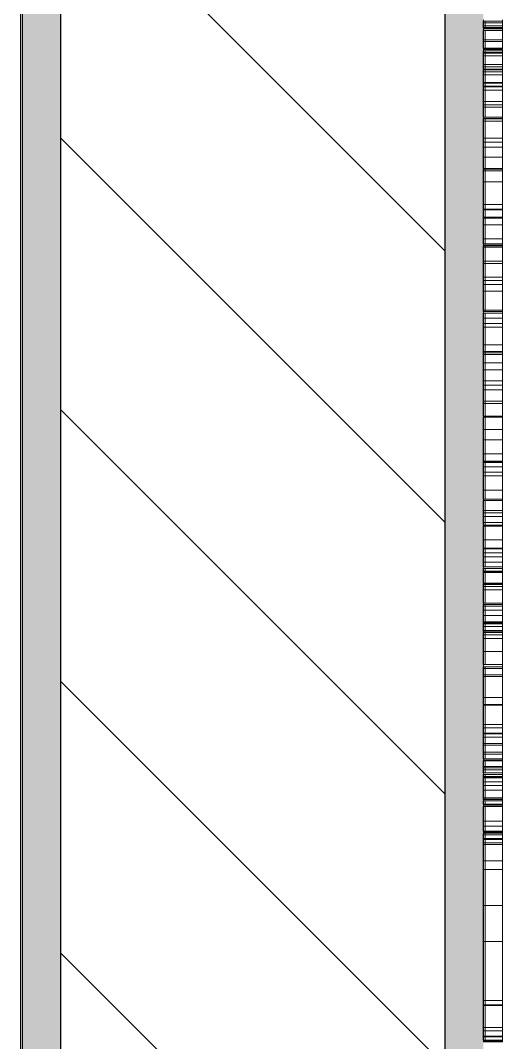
# Model space of a CAD drawing. Header units: millimetres. Extents: x 855 to 48623, y -2192 to 8255.
# Drawn here: x 15251 to 15502, y 6154 to 6687 of the extents above; entities that cross this region are included whole.
import ezdxf

# ---------------------------------------------------------------- set-up
doc = ezdxf.new("R2010")
doc.units = ezdxf.units.MM
for name, color, linetype, lineweight, true_color in [('A-WALL-2', 7, 'Continuous', 25, 0x3c3c3c), ('A-WALL-FNSH-1', 7, 'Continuous', 13, 0x3c3c3c), ('I-FURN-1', 7, 'Continuous', 9, 0xf0f0f0)]:
    doc.layers.add(name, color=color, linetype=linetype, lineweight=lineweight, true_color=true_color)
doc.layers.add('I-WALL', color=7, linetype='Continuous', lineweight=9)
pattern_1 = [(0, (-15437.77, 0), (121.92, 30.48), [10.058, -81.382, 10.058, -81.382, -487.68]), (0, (-15437.77, 0), (121.92, 30.48), [-182.88, 10.058, -172.822, 10.058, -81.382, -213.36]), (0, (-15437.77, 0), (121.92, 30.48), [-457.2, 10.058, -50.902, 10.058, -142.342]), (120, (-15392.05, 15.24), (-87.356454, 90.345817), [10.058, -81.382, 10.058, -81.382, -487.68]), (120, (-15392.05, 15.24), (-87.356454, 90.345817), [-182.88, 10.058, -172.822, 10.058, -81.382, -213.36]), (120, (-15392.05, 15.24), (-87.356454, 90.345817), [-457.2, 10.058, -50.902, 10.058, -142.342]), (240, (-15376.81, 76.2), (-34.563546, -120.825817), [10.058, -81.382, 10.058, -81.382, -487.68]), (240, (-15376.81, 76.2), (-34.563546, -120.825817), [-182.88, 10.058, -172.822, 10.058, -81.382, -213.36]), (240, (-15376.81, 76.2), (-34.563546, -120.825817), [-457.2, 10.058, -50.902, 10.058, -142.342])]

# ---------------------------------------------------------------- blocks, each defined once
blk = doc.blocks.new('Надпись в вестибюле_2 - Надпись в вестибюле_2-32623903-План разверток пом_ 2_03_ Этаж 2')
at = {"layer": 'I-FURN-1'}
for p, q in [((-294.08, 0), (-291.45, 0)), ((-291.45, 0), (-294.08, 0)), ((-294.08, 0), (-274.91, 0)), ((-294.08, 0), (-199.91, 0)), ((-275.25, 0), (-294.08, 0)), ((-294.08, -10), (-294.08, 0)), ((-294.08, 0), (-294.08, -10)), ((-274.91, 0), (-293.75, 0)), ((-293.75, 0), (-293.75, -10)), ((-293.75, 0), (-293.75, -10)), ((-293.24, 0), (-291.45, 0)), ((-291.45, 0), (-293.24, 0)), ((-293.24, 0), (-293.24, -10)), ((-291.45, 0), (-288.37, 0)), ((-291.45, 0), (-291.45, -10)), ((-286.74, 0), (-291.18, 0)), ((-291.18, 0), (-291.18, -10)), ((-288.37, 0), (-286.74, 0)), ((-288.37, 0), (-288.37, -10)), ((-286.74, -10), (-286.74, 0)), ((-199.91, 0), (-275.25, 0)), ((-275.25, 0), (-275.25, -10)), ((-275.25, 0), (-275.25, -10)), ((-274.91, -10), (-274.91, 0)), ((-274.91, 0), (-274.91, -10)), ((-241.95, 0), (-272.62, 0)), ((-272.62, 0), (-241.95, 0)), ((-272.62, 0), (-272.62, -10)), ((-272.62, 0), (-272.62, -10)), ((-223.17, 0), (-241.95, 0)), ((-241.95, 0), (-223.12, 0)), ((-241.95, 0), (-199.91, 0)), ((-223.12, 0), (-241.95, 0)), ((-241.95, 0), (-241.95, -10)), ((-241.95, 0), (-241.95, -10)), ((-223.17, -10), (-223.17, 0)), ((-223.17, 0), (-223.17, -10)), ((-223.12, 0), (-199.91, 0)), ((-204.34, 0), (-223.12, 0)), ((-223.12, 0), (-199.91, 0)), ((-199.91, 0), (-223.12, 0)), ((-199.91, 0), (-223.12, 0)), ((-223.12, 0), (-199.91, 0)), ((-199.91, 0), (-223.12, 0)), ((-223.12, -10), (-223.12, 0)), ((-223.12, 0), (-223.12, -10)), ((-223.12, -10), (-223.12, 0)), ((-223.12, 0), (-223.12, -10)), ((-199.91, 0), (-204.34, 0)), ((-204.34, 0), (-204.34, -10)), ((-204.34, 0), (-204.34, -10)), ((-199.91, 0), (-190.49, 0)), ((-190.49, 0), (-199.91, 0)), ((-199.91, 0), (-190.49, 0)), ((-191.33, 0), (-199.91, 0)), ((-199.91, 0), (-190.49, 0)), ((-190.49, 0), (-199.91, 0)), ((-199.91, 0), (-190.49, 0)), ((-190.49, 0), (-199.91, 0)), ((-199.91, 0), (-199.91, -10)), ((-199.91, 0), (-199.91, -10)), ((-191.33, 0), (-191.33, -10)), ((-190.49, 0), (-185.47, 0)), ((-185.47, 0), (-190.49, 0)), ((-190.49, 0), (-188.72, 0)), ((-185.47, 0), (-190.49, 0)), ((-190.49, 0), (-185.47, 0)), ((-185.47, 0), (-190.49, 0)), ((-190.49, 0), (-185.47, 0)), ((-186.33, 0), (-190.49, 0)), ((-190.49, 0), (-185.47, 0)), ((-188.34, 0), (-190.49, 0)), ((-190.49, 0), (-190.49, -10)), ((-188.72, 0), (-185.47, 0)), ((-188.72, 0), (-188.72, -10)), ((-181.88, 0), (-188.34, 0)), ((-188.34, -10), (-188.34, 0)), ((-186.33, 0), (-186.33, -10)), ((-185.47, 0), (-179.19, 0)), ((-185.47, 0), (-185.47, -10)), ((-184.89, 0), (-184.89, -10)), ((-184.49, 0), (-184.49, -10)), ((-184.45, 0), (-171.65, 0)), ((-171.65, 0), (-184.45, 0)), ((-184.45, 0), (-171.65, 0)), ((-171.65, 0), (-184.45, 0)), ((-184.45, 0), (-171.65, 0)), ((-171.65, 0), (-184.45, 0)), ((-184.45, 0), (-171.65, 0)), ((-171.65, 0), (-184.45, 0)), ((-184.45, 0), (-184.45, -10)), ((-171.65, 0), (-181.88, 0)), ((-181.88, 0), (-181.88, -10)), ((-179.19, 0), (-170.4, 0)), ((-179.19, 0), (-179.19, -10)), ((-171.65, 0), (-170.4, 0)), ((-170.4, 0), (-171.65, 0)), ((-171.65, 0), (-170.4, 0)), ((-170.4, 0), (-171.65, 0)), ((-171.65, 0), (-170.4, 0)), ((-170.4, 0), (-171.65, 0)), ((-171.65, -10), (-171.65, 0)), ((-156.59, 0), (-171.25, 0)), ((-171.25, 0), (-171.25, -10)), ((-170.51, 0), (-170.25, 0)), ((-170.51, 0), (-170.51, -10)), ((-170.4, 0), (-147.4, 0)), ((-170.4, 0), (-170.4, -10)), ((-170.25, 0), (-168.63, 0)), ((-168.63, 0), (-170.25, 0)), ((-170.25, 0), (-168.63, 0)), ((-167.89, 0), (-170.25, 0)), ((-170.25, 0), (-156.59, 0)), ((-168.63, 0), (-170.25, 0)), ((-170.25, 0), (-168.63, 0)), ((-168.63, 0), (-170.25, 0)), ((-170.25, 0), (-167.89, 0)), ((-167.73, 0), (-170.25, 0)), ((-168.63, 0), (-168.63, -10)), ((-167.89, 0), (-156.59, 0)), ((-156.59, 0), (-167.89, 0)), ((-167.89, 0), (-156.59, 0)), ((-160.74, 0), (-167.89, 0)), ((-167.89, 0), (-158.68, 0)), ((-163.06, 0), (-167.89, 0)), ((-167.89, 0), (-156.59, 0)), ((-167.89, 0), (-167.89, -10)), ((-155.94, 0), (-167.73, 0)), ((-167.73, 0), (-167.73, -10)), ((-156.59, 0), (-167.13, 0)), ((-167.13, 0), (-167.13, -10)), ((-156.59, 0), (-163.06, 0)), ((-163.06, 0), (-163.06, -10)), ((-156.59, 0), (-160.74, 0)), ((-160.74, 0), (-160.74, -10)), ((-158.68, 0), (-156.59, 0)), ((-158.68, 0), (-158.68, -10)), ((-156.59, 0), (-139.61, 0)), ((-156.59, 0), (-156.59, -10)), ((-139.61, 0), (-156.57, 0)), ((-156.57, 0), (-156.57, -10)), ((-156.55, 0), (-156.55, -10)), ((-156.29, 0), (-154.89, 0)), ((-154.89, 0), (-156.29, 0)), ((-156.29, 0), (-152.48, 0)), ((-156.29, 0), (-147.4, 0)), ((-153.99, 0), (-156.29, 0)), ((-156.29, 0), (-153.99, 0)), ((-153.99, 0), (-156.29, 0)), ((-156.29, 0), (-156.29, -10)), ((-152.48, 0), (-156.27, 0)), ((-156.27, 0), (-156.27, -10)), ((-138.72, 0), (-155.94, 0)), ((-155.94, 0), (-155.94, -10)), ((-154.89, 0), (-154.89, -10)), ((-154.89, 0), (-154.89, -10)), ((-152.48, 0), (-153.99, 0)), ((-153.99, 0), (-152.48, 0)), ((-152.48, 0), (-153.99, 0)), ((-153.99, 0), (-152.48, 0)), ((-152.48, 0), (-153.99, 0)), ((-153.99, 0), (-153.99, -10)), ((-147.4, 0), (-152.48, 0)), ((-152.48, 0), (-147.4, 0)), ((-147.77, 0), (-152.48, 0)), ((-152.48, 0), (-150.85, 0)), ((-152.48, 0), (-152.48, -10)), ((-147.77, 0), (-151.38, 0)), ((-151.38, 0), (-151.38, -10)), ((-150.85, 0), (-147.77, 0)), ((-150.85, 0), (-150.85, -10)), ((-147.77, 0), (-147.77, -10)), ((-147.4, 0), (-118.57, 0)), ((-147.4, 0), (-147.4, -10)), ((-146.83, 0), (-139.66, 0)), ((-139.66, 0), (-146.83, 0)), ((-146.83, 0), (-143.32, 0)), ((-144.35, 0), (-146.83, 0)), ((-146.83, 0), (-146.83, -10)), ((-144.35, 0), (-144.35, -10)), ((-143.32, 0), (-139.66, 0)), ((-139.66, 0), (-143.32, 0)), ((-143.32, 0), (-143.32, -10)), ((-139.66, 0), (-139.66, -10)), ((-139.61, 0), (-133.65, 0)), ((-139.61, 0), (-135.43, 0)), ((-133.65, 0), (-139.61, 0)), ((-139.61, 0), (-118.79, 0)), ((-139.61, 0), (-139.61, -10)), ((-118.79, 0), (-138.75, 0)), ((-138.75, 0), (-138.75, -10)), ((-118.57, 0), (-138.72, 0)), ((-138.72, 0), (-138.72, -10)), ((-133.65, 0), (-138.71, 0)), ((-138.71, 0), (-138.71, -10)), ((-135.43, 0), (-133.65, 0)), ((-135.43, 0), (-135.43, -10)), ((-133.7, -10), (-133.7, 0)), ((-133.7, 0), (-133.7, -10)), ((-133.65, 0), (-128.94, 0)), ((-128.94, 0), (-133.65, 0)), ((-133.65, 0), (-130.56, 0)), ((-133.65, 0), (-133.65, -10)), ((-128.94, 0), (-133.37, 0)), ((-133.37, 0), (-133.37, -10)), ((-130.56, 0), (-128.94, 0)), ((-130.56, 0), (-130.56, -10)), ((-128.94, 0), (-118.79, 0)), ((-118.79, 0), (-128.94, 0)), ((-128.94, -10), (-128.94, 0)), ((-118.79, 0), (-118.79, -10)), ((-118.68, 0), (-118.68, -10)), ((-118.57, 0), (-103.04, 0)), ((-114.87, 0), (-118.57, 0)), ((-118.57, 0), (-98.8, 0)), ((-99.77, 0), (-118.57, 0)), ((-118.57, 0), (-98.8, 0)), ((-118.57, 0), (-118.57, -10)), ((-103.88, 0), (-118.46, 0)), ((-118.46, 0), (-118.46, -10)), ((-114.87, 0), (-103.04, 0)), ((-103.04, 0), (-114.87, 0)), ((-103.04, 0), (-114.87, 0)), ((-114.87, -10), (-114.87, 0)), ((-114.87, 0), (-114.87, -10)), ((-114.87, 0), (-114.87, -10)), ((-114.87, 0), (-114.87, -10)), ((-90.81, 0), (-103.88, 0)), ((-103.88, 0), (-103.88, -10)), ((-103.04, 0), (-98.8, 0)), ((-98.8, 0), (-103.04, 0)), ((-103.04, 0), (-98.8, 0)), ((-98.8, 0), (-103.04, 0)), ((-103.04, 0), (-98.8, 0)), ((-98.8, 0), (-103.04, 0)), ((-103.04, 0), (-103.04, -10)), ((-103.04, 0), (-103.04, -10)), ((-99.77, 0), (-99.77, -10)), ((-98.8, 0), (-81.08, 0)), ((-98.8, 0), (-98.8, -10)), ((-97.67, 0), (-84.2, 0)), ((-84.2, 0), (-97.67, 0)), ((-97.67, 0), (-84.2, 0)), ((-84.2, 0), (-97.67, 0)), ((-97.67, 0), (-81.08, 0)), ((-84.2, 0), (-97.67, 0)), ((-82.2, 0), (-97.67, 0)), ((-97.67, 0), (-81.08, 0)), ((-97.67, 0), (-97.67, -10)), ((-81.08, 0), (-90.81, 0)), ((-90.81, 0), (-90.81, -10)), ((-84.2, 0), (-81.08, 0)), ((-81.08, 0), (-84.2, 0)), ((-84.2, 0), (-81.08, 0)), ((-81.08, 0), (-84.2, 0)), ((-81.08, 0), (-84.2, 0)), ((-84.2, 0), (-81.08, 0)), ((-81.08, 0), (-84.2, 0)), ((-84.2, 0), (-81.08, 0)), ((-81.08, 0), (-84.2, 0)), ((-84.2, 0), (-84.2, -10)), ((-84.2, 0), (-84.2, -10)), ((-84.2, 0), (-84.2, -10)), ((-84.2, 0), (-84.2, -10)), ((-82.2, 0), (-82.2, -10)), ((-81.08, 0), (-66.37, 0)), ((-81.08, 0), (-81.08, -10)), ((-80.66, 0), (-75.47, 0)), ((-75.91, 0), (-80.66, 0)), ((-80.66, 0), (-77.86, 0)), ((-76.57, 0), (-80.66, 0)), ((-80.66, 0), (-66.37, 0)), ((-66.37, 0), (-80.66, 0)), ((-80.66, 0), (-66.37, 0)), ((-66.37, 0), (-80.66, 0)), ((-80.66, 0), (-66.37, 0)), ((-66.37, 0), (-80.66, 0)), ((-67.22, 0), (-80.66, 0)), ((-80.66, 0), (-69.44, 0)), ((-80.66, 0), (-80.66, -10)), ((-72.1, 0), (-79.98, 0)), ((-79.98, 0), (-79.98, -10)), ((-77.86, 0), (-66.37, 0)), ((-77.86, 0), (-77.86, -10)), ((-76.57, 0), (-76.57, -10)), ((-66.37, 0), (-75.91, 0)), ((-75.91, 0), (-75.91, -10)), ((-75.47, 0), (-66.37, 0)), ((-66.37, 0), (-75.47, 0)), ((-75.47, 0), (-75.47, -10)), ((-67.3, 0), (-72.1, 0)), ((-72.1, 0), (-72.1, -10)), ((-69.44, 0), (-66.37, 0)), ((-69.44, 0), (-69.44, -10)), ((-67.3, 0), (-67.3, -10)), ((-67.22, 0), (-67.22, -10)), ((-66.37, 0), (-55.62, 0)), ((-66.37, 0), (-66.37, -10)), ((-65.7, 0), (-58.77, 0)), ((-57.07, 0), (-65.7, 0)), ((-65.7, 0), (-55.62, 0)), ((-55.62, 0), (-65.7, 0)), ((-65.7, 0), (-46.87, 0)), ((-46.87, 0), (-65.7, 0)), ((-65.7, 0), (-46.87, 0)), ((-46.87, 0), (-65.7, 0)), ((-65.7, 0), (-46.87, 0)), ((-46.87, 0), (-65.7, 0)), ((-56.08, 0), (-65.7, 0)), ((-65.7, 0), (-65.7, -10)), ((-58.77, 0), (-55.62, 0)), ((-58.77, 0), (-58.77, -10)), ((-55.62, 0), (-57.07, 0)), ((-57.07, 0), (-57.07, -10)), ((-56.08, 0), (-56.08, -10)), ((-55.62, 0), (-49.06, 0)), ((-49.17, 0), (-55.62, 0)), ((-55.62, 0), (-55.62, -10)), ((-55.35, 0), (-47.73, 0)), ((-46.87, 0), (-55.35, 0)), ((-55.35, 0), (-46.87, 0)), ((-49.81, 0), (-55.35, 0)), ((-55.35, 0), (-55.35, -10)), ((-49.81, 0), (-49.81, -10)), ((-49.17, 0), (-49.17, -10)), ((-47.73, 0), (-49.06, 0)), ((-49.06, 0), (-46.87, 0)), ((-46.87, 0), (-49.06, 0)), ((-49.06, 0), (-49.06, -10)), ((-47.73, 0), (-47.73, -10)), ((-46.87, 0), (-41.58, 0)), ((-44.36, 0), (-46.87, 0)), ((-46.87, 0), (-37.45, 0)), ((-42.03, 0), (-46.87, 0)), ((-46.87, 0), (-37.45, 0)), ((-37.45, 0), (-46.87, 0)), ((-46.87, 0), (-37.45, 0)), ((-37.45, 0), (-46.87, 0)), ((-46.87, 0), (-37.45, 0)), ((-37.45, 0), (-46.87, 0)), ((-46.87, 0), (-46.87, -10)), ((-39.53, 0), (-44.36, 0)), ((-44.36, 0), (-44.36, -10)), ((-41.58, 0), (-39.53, 0)), ((-39.53, 0), (-41.58, 0)), ((-41.58, 0), (-41.58, -10)), ((-37.45, 0), (-39.53, 0)), ((-39.53, 0), (-39.53, -10)), ((-37.45, 0), (-6.84, 0)), ((-6.84, 0), (-37.45, 0)), ((-37.45, 0), (-6.84, 0)), ((-6.84, 0), (-37.45, 0)), ((-37.45, 0), (-6.84, 0)), ((-6.84, 0), (-37.45, 0)), ((-18.61, 0), (-37.45, 0)), ((-37.45, 0), (-25.68, 0)), ((-37.45, -10), (-37.45, 0)), ((-37.45, 0), (-37.45, -10)), ((-37.04, 0), (-25.68, 0)), ((-32.81, 0), (-37.04, 0)), ((-37.04, 0), (-37.04, -10)), ((-25.68, 0), (-32.81, 0)), ((-32.81, 0), (-32.81, -10)), ((-25.68, 0), (-17.44, 0)), ((-25.68, 0), (-25.68, -10)), ((-25.18, 0), (-20.69, 0)), ((-23.72, 0), (-25.18, 0)), ((-25.18, 0), (-25.18, -10)), ((-20.69, 0), (-23.72, 0)), ((-23.72, 0), (-23.72, -10)), ((-20.69, 0), (-20.69, -10)), ((-6.84, 0), (-18.61, 0)), ((-18.61, 0), (-18.61, -10)), ((-18.61, 0), (-18.61, -10)), ((-17.44, 0), (-11.55, 0)), ((-17.44, 0), (-17.44, -10)), ((-12.34, -10), (-12.34, 0)), ((-11.55, 0), (-6.84, 0)), ((-6.84, 0), (-11.55, 0)), ((-11.55, 0), (-6.84, 0)), ((-11.55, 0), (-11.55, -10)), ((-6.84, 0), (0.56, 0)), ((0.56, 0), (-6.84, 0)), ((-6.84, 0), (5.26, 0)), ((5.26, 0), (-6.84, 0)), ((-6.84, 0), (0.56, 0)), ((0.56, 0), (-6.84, 0)), ((-6.84, 0), (0.56, 0)), ((0.56, 0), (-6.84, 0)), ((2.5, 0), (-6.84, 0)), ((-6.84, 0), (63.79, 0)), ((-6.84, 0), (82.63, 0)), ((63.79, 0), (-6.84, 0)), ((-6.84, 0), (-6.84, -10)), ((-6.84, 0), (-6.84, -10)), ((-6.84, 0), (-6.84, -10)), ((0.56, 0), (5.26, 0)), ((5.26, 0), (0.56, 0)), ((0.56, 0), (5.26, 0)), ((5.26, 0), (0.56, 0)), ((0.56, 0), (0.56, -10)), ((0.56, 0), (0.56, -10)), ((8.17, 0), (2.5, 0)), ((2.5, 0), (2.5, -10)), ((5.26, 0), (7.62, 0)), ((7.56, 0), (5.26, 0)), ((5.26, 0), (7.62, 0)), ((7.62, 0), (5.26, 0)), ((5.26, -10), (5.26, 0)), ((5.26, 0), (5.26, -10)), ((7.56, 0), (7.56, -10)), ((7.62, 0), (19.39, 0)), ((19.39, 0), (7.62, 0)), ((7.62, 0), (7.62, -10)), ((7.62, 0), (7.62, -10)), ((11.99, 0), (8.17, 0)), ((8.17, 0), (8.17, -10)), ((63.79, 0), (11.99, 0)), ((11.99, 0), (11.99, -10)), ((11.99, 0), (11.99, -10)), ((19.39, 0), (47.81, 0)), ((24.78, 0), (19.39, 0)), ((38.23, 0), (19.39, 0)), ((19.39, 0), (31.16, 0)), ((19.39, 0), (19.39, -10)), ((19.39, 0), (19.39, -10)), ((31.16, 0), (24.78, 0)), ((24.78, 0), (24.78, -10)), ((31.16, 0), (39.4, 0)), ((31.16, 0), (31.16, -10)), ((50, 0), (31.7, 0)), ((31.7, 0), (50, 0)), ((45.29, 0), (31.7, 0)), ((31.7, -10), (31.7, 0)), ((50, 0), (38.23, 0)), ((38.23, 0), (38.23, -10)), ((38.23, 0), (38.23, -10)), ((39.4, 0), (45.29, 0)), ((39.4, 0), (39.4, -10)), ((45.29, 0), (50, 0)), ((45.29, 0), (45.29, -10)), ((50, 0), (46.45, 0)), ((47.81, 0), (50, 0)), ((47.81, 0), (47.81, -10)), ((50, 0), (63.79, 0)), ((63.79, 0), (50, 0)), ((50, 0), (63.79, 0)), ((55.83, 0), (50, 0)), ((59.34, 0), (50, 0)), ((50, 0), (63.79, 0)), ((50, 0), (63.79, 0)), ((63.79, 0), (50, 0)), ((50, 0), (50, -10)), ((50, 0), (50, -10)), ((50, 0), (50, -10)), ((63.79, 0), (55.83, 0)), ((55.83, 0), (55.83, -10)), ((63.79, 0), (59.34, 0)), ((59.34, 0), (59.34, -10)), ((65.01, 0), (63.79, 0)), ((63.79, 0), (65.31, 0)), ((63.79, 0), (65.31, 0)), ((65.31, 0), (63.79, 0)), ((77.92, 0), (63.79, 0)), ((63.79, -10), (63.79, 0)), ((63.79, 0), (63.79, -10)), ((63.85, 0), (65.31, 0)), ((65.31, 0), (63.85, 0)), ((63.85, 0), (65.31, 0)), ((65.31, 0), (63.85, 0)), ((63.85, 0), (63.85, -10)), ((65.01, 0), (65.01, -10)), ((65.31, 0), (85.32, 0)), ((79.96, 0), (65.31, 0)), ((65.31, 0), (79.96, 0)), ((68.83, 0), (65.31, 0)), ((65.31, 0), (85.32, 0)), ((65.31, 0), (85.32, 0)), ((85.32, 0), (65.31, 0)), ((65.31, 0), (86.17, 0)), ((86.17, 0), (65.31, 0)), ((65.31, -10), (65.31, 0)), ((79.96, 0), (66.39, 0)), ((85.32, 0), (68.83, 0)), ((68.83, 0), (68.83, -10)), ((68.83, 0), (68.83, -10)), ((96.75, 0), (77.92, 0)), ((77.92, 0), (77.92, -10)), ((77.92, 0), (77.92, -10)), ((85.32, 0), (79.96, 0)), ((79.96, 0), (79.96, -10)), ((82.63, 0), (96.75, 0)), ((82.63, -10), (82.63, 0)), ((82.63, 0), (82.63, -10)), ((96.75, 0), (85.32, 0)), ((85.32, 0), (96.75, 0)), ((85.32, 0), (85.32, -10)), ((85.32, 0), (85.32, -10)), ((86.17, 0), (96.75, 0)), ((86.17, 0), (86.17, -10)), ((86.18, 0), (96.75, 0)), ((86.84, 0), (86.18, 0)), ((96.75, 0), (86.18, 0)), ((86.18, 0), (96.75, 0)), ((86.18, 0), (96.75, 0)), ((96.75, 0), (86.18, 0)), ((96.75, 0), (86.18, 0)), ((96.75, 0), (86.84, 0)), ((86.84, 0), (86.84, -10)), ((96.75, 0), (120.3, 0)), ((104.09, 0), (96.75, 0)), ((120.3, 0), (96.75, 0)), ((96.75, 0), (120.3, 0)), ((96.75, 0), (120.3, 0)), ((120.3, 0), (96.75, 0)), ((96.75, 0), (120.3, 0)), ((102.28, 0), (96.75, 0)), ((96.75, 0), (100.15, 0)), ((120.3, 0), (96.75, 0)), ((96.75, 0), (96.75, -10)), ((96.75, 0), (96.75, -10)), ((100.15, 0), (111.15, 0)), ((100.15, 0), (100.15, -10)), ((111.15, 0), (102.28, 0)), ((102.28, 0), (102.28, -10)), ((120.3, 0), (104.09, 0)), ((104.09, 0), (104.09, -10)), ((111.15, 0), (120.3, 0)), ((111.15, 0), (111.15, -10)), ((119.68, 0), (112.3, 0)), ((112.3, 0), (112.3, -10)), ((119.68, 0), (119.68, -10)), ((120.3, 0), (131.24, 0)), ((120.3, 0), (139.13, 0)), ((139.13, 0), (120.3, 0)), ((120.3, 0), (120.3, -10)), ((120.3, 0), (120.3, -10)), ((120.63, -10), (120.63, 0)), ((120.63, 0), (120.63, -10)), ((121.34, 0), (124, 0)), ((124, 0), (121.34, 0)), ((121.34, 0), (139.13, 0)), ((134.76, 0), (121.34, 0)), ((135.25, 0), (121.34, 0)), ((121.34, 0), (121.34, -10)), ((124, 0), (124, -10)), ((131.24, 0), (171.78, 0)), ((131.24, 0), (131.24, -10)), ((139.13, 0), (134.76, 0)), ((134.76, -10), (134.76, 0)), ((134.76, 0), (134.76, -10)), ((192.45, 0), (135.25, 0)), ((135.25, 0), (135.25, -10)), ((139.13, 0), (219.18, 0)), ((219.18, 0), (139.13, 0)), ((139.13, 0), (139.13, -10)), ((139.13, 0), (139.13, -10)), ((139.13, 0), (139.13, -10)), ((139.13, 0), (139.13, -10)), ((139.4, -10), (139.4, 0)), ((139.47, 0), (141.77, 0)), ((141.77, 0), (139.47, 0)), ((139.47, 0), (153.59, 0)), ((153.59, 0), (139.47, 0)), ((139.47, 0), (139.47, -10)), ((139.47, 0), (139.47, -10)), ((141.77, 0), (153.59, 0)), ((153.59, 0), (141.77, 0)), ((141.77, 0), (153.59, 0)), ((153.59, 0), (141.77, 0)), ((141.77, -10), (141.77, 0)), ((141.77, 0), (141.77, -10)), ((153.59, 0), (160.26, 0)), ((160.26, 0), (153.59, 0)), ((153.59, 0), (160.6, 0)), ((166.54, 0), (153.59, 0)), ((153.59, 0), (153.59, -10)), ((153.59, 0), (153.59, -10)), ((159.41, 0), (159.41, -10)), ((159.41, 0), (159.41, -10)), ((160.26, 0), (160.26, -10)), ((160.6, 0), (166.54, 0)), ((166.54, 0), (160.6, 0)), ((160.6, 0), (166.54, 0)), ((160.6, 0), (160.6, -10)), ((160.6, 0), (160.6, -10)), ((166.54, 0), (186.56, 0)), ((186.56, 0), (166.54, 0)), ((166.54, 0), (186.56, 0)), ((186.56, 0), (166.54, 0)), ((166.54, 0), (187.4, 0)), ((192.45, 0), (166.54, 0)), ((166.54, 0), (166.54, -10)), ((171.78, 0), (192.45, 0)), ((171.78, 0), (171.78, -10)), ((174.24, 0), (174.24, -10)), ((176.37, 0), (176.37, -10)), ((185.24, 0), (185.24, -10)), ((186.39, 0), (186.39, -10)), ((186.56, 0), (186.56, -10)), ((186.56, 0), (186.56, -10)), ((187.4, 0), (192.45, 0)), ((190.26, 0), (187.4, 0)), ((187.4, 0), (192.45, 0)), ((192.45, 0), (187.4, 0)), ((187.4, 0), (192.45, 0)), ((192.45, 0), (187.4, 0)), ((187.4, 0), (192.45, 0)), ((187.4, 0), (187.4, -10)), ((192.45, 0), (203.05, 0)), ((192.45, 0), (203.05, 0)), ((203.05, 0), (192.45, 0)), ((192.45, 0), (203.05, 0)), ((203.05, 0), (192.45, 0)), ((192.45, 0), (201.38, 0)), ((203.05, 0), (192.45, 0)), ((192.45, 0), (192.45, -10)), ((193.77, 0), (193.77, -10)), ((195.43, 0), (195.43, -10)), ((201.38, 0), (203.05, 0)), ((201.38, 0), (201.38, -10)), ((203.05, 0), (205.28, 0)), ((203.05, 0), (211.97, 0)), ((211.97, 0), (203.05, 0)), ((203.05, 0), (221.88, 0)), ((203.05, 0), (211.97, 0)), ((221.88, 0), (203.05, 0)), ((205.02, 0), (203.05, 0)), ((203.05, 0), (205.28, 0)), ((203.05, 0), (203.05, -10)), ((211.97, 0), (203.52, 0)), ((203.52, 0), (203.52, -10)), ((205.02, 0), (205.02, -10)), ((210.94, 0), (205.28, 0)), ((205.28, 0), (211.97, 0)), ((205.28, 0), (205.28, -10)), ((205.32, 0), (211.97, 0)), ((205.32, 0), (205.32, -10)), ((209.33, 0), (209.33, -10)), ((210.94, 0), (210.94, -10)), ((220.63, 0), (211.97, 0)), ((211.97, 0), (222.77, 0)), ((211.97, 0), (211.97, -10)), ((212.38, 0), (214.39, 0)), ((212.38, 0), (214.75, 0)), ((214.39, 0), (212.38, 0)), ((212.38, 0), (221.88, 0)), ((212.38, 0), (212.38, -10)), ((220.92, 0), (213.53, 0)), ((213.53, 0), (213.53, -10)), ((214.75, 0), (221.88, 0)), ((214.75, 0), (221.88, 0)), ((221.88, 0), (214.75, 0)), ((214.75, 0), (214.75, -10)), ((214.75, 0), (214.75, -10)), ((221.88, 0), (217.47, 0)), ((219.18, 0), (238.02, 0)), ((238.02, 0), (219.18, 0)), ((219.18, -10), (219.18, 0)), ((219.18, 0), (219.18, -10)), ((219.18, 0), (219.18, -10)), ((219.18, 0), (219.18, -10)), ((221.88, 0), (220.63, 0)), ((220.63, 0), (220.63, -10)), ((220.92, 0), (220.92, -10)), ((221.88, 0), (221.88, -10)), ((222.57, 0), (222.57, -10)), ((222.77, 0), (237.33, 0)), ((226.68, 0), (222.77, 0)), ((222.77, 0), (222.77, -10)), ((223.3, 0), (232.47, 0)), ((232.47, 0), (223.3, 0)), ((223.3, 0), (232.47, 0)), ((232.47, 0), (223.3, 0)), ((223.3, 0), (232.47, 0)), ((236.48, 0), (223.3, 0)), ((233.93, 0), (223.3, 0)), ((223.3, 0), (227.57, 0)), ((223.3, 0), (223.3, -10)), ((233.25, 0), (226.68, 0)), ((226.68, 0), (226.68, -10)), ((227.57, 0), (234.83, 0)), ((227.57, 0), (227.57, -10)), ((232.47, 0), (237.33, 0)), ((232.47, 0), (232.47, -10)), ((237.33, 0), (233.25, 0)), ((233.25, 0), (233.25, -10)), ((233.59, 0), (237.33, 0)), ((237.33, 0), (233.59, 0)), ((233.59, 0), (237.33, 0)), ((237.33, 0), (233.59, 0)), ((233.59, 0), (233.59, -10)), ((233.59, 0), (233.59, -10)), ((233.93, 0), (233.93, -10)), ((237.33, 0), (234.83, 0)), ((234.83, 0), (237.33, 0)), ((234.83, 0), (234.83, -10)), ((236.48, 0), (236.48, -10)), ((237.33, 0), (237.33, -10)), ((-294.08, -10), (-291.45, -10)), ((-291.45, -10), (-294.08, -10)), ((-274.91, -10), (-294.08, -10)), ((-294.08, -10), (-275.25, -10)), ((-199.91, -10), (-294.08, -10)), ((-293.75, -10), (-274.91, -10)), ((-293.24, -10), (-291.45, -10)), ((-291.45, -10), (-293.24, -10)), ((-288.37, -10), (-291.45, -10)), ((-291.18, -10), (-286.74, -10)), ((-286.74, -10), (-288.37, -10)), ((-275.25, -10), (-199.91, -10)), ((-241.95, -10), (-272.62, -10)), ((-272.62, -10), (-241.95, -10)), ((-223.12, -10), (-241.95, -10)), ((-241.95, -10), (-223.17, -10)), ((-241.95, -10), (-223.12, -10)), ((-199.91, -10), (-241.95, -10)), ((-223.12, -10), (-204.34, -10)), ((-199.91, -10), (-223.12, -10)), ((-223.12, -10), (-199.91, -10)), ((-199.91, -10), (-223.12, -10)), ((-223.12, -10), (-199.91, -10)), ((-199.91, -10), (-223.12, -10)), ((-223.12, -10), (-199.91, -10)), ((-204.34, -10), (-199.91, -10)), ((-199.91, -10), (-190.49, -10)), ((-190.49, -10), (-199.91, -10)), ((-199.91, -10), (-191.33, -10)), ((-190.49, -10), (-199.91, -10)), ((-199.91, -10), (-190.49, -10)), ((-190.49, -10), (-199.91, -10)), ((-199.91, -10), (-190.49, -10)), ((-190.49, -10), (-199.91, -10)), ((-190.49, -10), (-185.47, -10)), ((-185.47, -10), (-190.49, -10)), ((-190.49, -10), (-185.47, -10)), ((-188.72, -10), (-190.49, -10)), ((-190.49, -10), (-186.33, -10)), ((-185.47, -10), (-190.49, -10)), ((-190.49, -10), (-185.47, -10)), ((-185.47, -10), (-190.49, -10)), ((-190.49, -10), (-188.34, -10)), ((-185.47, -10), (-190.49, -10)), ((-185.47, -10), (-188.72, -10)), ((-188.34, -10), (-181.88, -10)), ((-179.19, -10), (-185.47, -10)), ((-184.45, -10), (-171.65, -10)), ((-171.65, -10), (-184.45, -10)), ((-184.45, -10), (-171.65, -10)), ((-171.65, -10), (-184.45, -10)), ((-184.45, -10), (-171.65, -10)), ((-171.65, -10), (-184.45, -10)), ((-184.45, -10), (-171.65, -10)), ((-171.65, -10), (-184.45, -10)), ((-181.88, -10), (-171.65, -10)), ((-170.4, -10), (-179.19, -10)), ((-171.65, -10), (-170.4, -10)), ((-170.4, -10), (-171.65, -10)), ((-171.65, -10), (-170.4, -10)), ((-170.4, -10), (-171.65, -10)), ((-171.65, -10), (-170.4, -10)), ((-170.4, -10), (-171.65, -10)), ((-171.25, -10), (-156.59, -10)), ((-170.25, -10), (-170.51, -10)), ((-147.4, -10), (-170.4, -10)), ((-170.25, -10), (-168.63, -10)), ((-168.63, -10), (-170.25, -10)), ((-170.25, -10), (-167.89, -10)), ((-168.63, -10), (-170.25, -10)), ((-170.25, -10), (-168.63, -10)), ((-168.63, -10), (-170.25, -10)), ((-170.25, -10), (-168.63, -10)), ((-156.59, -10), (-170.25, -10)), ((-170.25, -10), (-167.73, -10)), ((-167.89, -10), (-170.25, -10)), ((-167.89, -10), (-156.59, -10)), ((-156.59, -10), (-167.89, -10)), ((-156.59, -10), (-167.89, -10)), ((-167.89, -10), (-163.06, -10)), ((-158.68, -10), (-167.89, -10)), ((-167.89, -10), (-160.74, -10)), ((-156.59, -10), (-167.89, -10)), ((-167.73, -10), (-155.94, -10)), ((-167.13, -10), (-156.59, -10)), ((-163.06, -10), (-156.59, -10)), ((-160.74, -10), (-156.59, -10)), ((-156.59, -10), (-158.68, -10)), ((-139.61, -10), (-156.59, -10)), ((-156.57, -10), (-139.61, -10)), ((-156.29, -10), (-154.89, -10)), ((-154.89, -10), (-156.29, -10)), ((-152.48, -10), (-156.29, -10)), ((-156.29, -10), (-153.99, -10)), ((-153.99, -10), (-156.29, -10)), ((-156.29, -10), (-153.99, -10)), ((-147.4, -10), (-156.29, -10)), ((-156.27, -10), (-152.48, -10)), ((-155.94, -10), (-138.72, -10)), ((-153.99, -10), (-152.48, -10)), ((-152.48, -10), (-153.99, -10)), ((-153.99, -10), (-152.48, -10)), ((-152.48, -10), (-153.99, -10)), ((-153.99, -10), (-152.48, -10)), ((-150.85, -10), (-152.48, -10)), ((-152.48, -10), (-147.77, -10)), ((-147.4, -10), (-152.48, -10)), ((-152.48, -10), (-147.4, -10)), ((-151.38, -10), (-147.77, -10)), ((-147.77, -10), (-150.85, -10)), ((-118.57, -10), (-147.4, -10)), ((-146.83, -10), (-144.35, -10)), ((-143.32, -10), (-146.83, -10)), ((-146.83, -10), (-139.66, -10)), ((-139.66, -10), (-146.83, -10)), ((-143.32, -10), (-139.66, -10)), ((-139.66, -10), (-143.32, -10)), ((-139.61, -10), (-133.65, -10)), ((-135.43, -10), (-139.61, -10)), ((-133.65, -10), (-139.61, -10)), ((-118.79, -10), (-139.61, -10)), ((-138.75, -10), (-118.79, -10)), ((-138.72, -10), (-118.57, -10)), ((-138.71, -10), (-133.65, -10)), ((-133.65, -10), (-135.43, -10)), ((-133.65, -10), (-128.94, -10)), ((-128.94, -10), (-133.65, -10)), ((-130.56, -10), (-133.65, -10)), ((-133.37, -10), (-128.94, -10)), ((-128.94, -10), (-130.56, -10)), ((-128.94, -10), (-118.79, -10)), ((-118.79, -10), (-128.94, -10)), ((-118.57, -10), (-114.87, -10)), ((-103.04, -10), (-118.57, -10)), ((-98.8, -10), (-118.57, -10)), ((-118.57, -10), (-99.77, -10)), ((-98.8, -10), (-118.57, -10)), ((-118.46, -10), (-103.88, -10)), ((-114.87, -10), (-103.04, -10)), ((-114.87, -10), (-103.04, -10)), ((-103.04, -10), (-114.87, -10)), ((-103.88, -10), (-90.81, -10)), ((-103.04, -10), (-98.8, -10)), ((-98.8, -10), (-103.04, -10)), ((-103.04, -10), (-98.8, -10)), ((-98.8, -10), (-103.04, -10)), ((-103.04, -10), (-98.8, -10)), ((-98.8, -10), (-103.04, -10)), ((-81.08, -10), (-98.8, -10)), ((-97.67, -10), (-84.2, -10)), ((-84.2, -10), (-97.67, -10)), ((-97.67, -10), (-84.2, -10)), ((-84.2, -10), (-97.67, -10)), ((-97.67, -10), (-84.2, -10)), ((-81.08, -10), (-97.67, -10)), ((-81.08, -10), (-97.67, -10)), ((-97.67, -10), (-82.2, -10)), ((-90.81, -10), (-81.08, -10)), ((-84.2, -10), (-81.08, -10)), ((-81.08, -10), (-84.2, -10)), ((-84.2, -10), (-81.08, -10)), ((-81.08, -10), (-84.2, -10)), ((-84.2, -10), (-81.08, -10)), ((-81.08, -10), (-84.2, -10)), ((-84.2, -10), (-81.08, -10)), ((-81.08, -10), (-84.2, -10)), ((-84.2, -10), (-81.08, -10)), ((-66.37, -10), (-81.08, -10)), ((-80.66, -10), (-76.57, -10)), ((-77.86, -10), (-80.66, -10)), ((-80.66, -10), (-75.91, -10)), ((-75.47, -10), (-80.66, -10)), ((-80.66, -10), (-66.37, -10)), ((-66.37, -10), (-80.66, -10)), ((-80.66, -10), (-66.37, -10)), ((-66.37, -10), (-80.66, -10)), ((-80.66, -10), (-66.37, -10)), ((-66.37, -10), (-80.66, -10)), ((-69.44, -10), (-80.66, -10)), ((-80.66, -10), (-67.22, -10)), ((-79.98, -10), (-72.1, -10)), ((-66.37, -10), (-77.86, -10)), ((-75.91, -10), (-66.37, -10)), ((-75.47, -10), (-66.37, -10)), ((-66.37, -10), (-75.47, -10)), ((-72.1, -10), (-67.3, -10)), ((-66.37, -10), (-69.44, -10)), ((-55.62, -10), (-66.37, -10)), ((-65.7, -10), (-55.62, -10)), ((-55.62, -10), (-65.7, -10)), ((-65.7, -10), (-57.07, -10)), ((-58.77, -10), (-65.7, -10)), ((-65.7, -10), (-46.87, -10)), ((-46.87, -10), (-65.7, -10)), ((-65.7, -10), (-46.87, -10)), ((-46.87, -10), (-65.7, -10)), ((-65.7, -10), (-46.87, -10)), ((-46.87, -10), (-65.7, -10)), ((-65.7, -10), (-56.08, -10)), ((-55.62, -10), (-58.77, -10)), ((-57.07, -10), (-55.62, -10)), ((-55.62, -10), (-49.17, -10)), ((-49.06, -10), (-55.62, -10)), ((-55.35, -10), (-49.81, -10)), ((-46.87, -10), (-55.35, -10)), ((-55.35, -10), (-46.87, -10)), ((-47.73, -10), (-55.35, -10)), ((-49.06, -10), (-47.73, -10)), ((-49.06, -10), (-46.87, -10)), ((-46.87, -10), (-49.06, -10)), ((-46.87, -10), (-42.03, -10)), ((-37.45, -10), (-46.87, -10)), ((-46.87, -10), (-44.36, -10)), ((-41.58, -10), (-46.87, -10)), ((-46.87, -10), (-37.45, -10)), ((-37.45, -10), (-46.87, -10)), ((-46.87, -10), (-37.45, -10)), ((-37.45, -10), (-46.87, -10)), ((-46.87, -10), (-37.45, -10)), ((-37.45, -10), (-46.87, -10)), ((-44.36, -10), (-39.53, -10)), ((-41.58, -10), (-39.53, -10)), ((-39.53, -10), (-41.58, -10)), ((-39.53, -10), (-37.45, -10)), ((-37.45, -10), (-6.84, -10)), ((-6.84, -10), (-37.45, -10)), ((-37.45, -10), (-6.84, -10)), ((-6.84, -10), (-37.45, -10)), ((-37.45, -10), (-6.84, -10)), ((-6.84, -10), (-37.45, -10)), ((-25.68, -10), (-37.45, -10)), ((-37.45, -10), (-18.61, -10)), ((-37.04, -10), (-32.81, -10)), ((-25.68, -10), (-37.04, -10)), ((-32.81, -10), (-25.68, -10)), ((-17.44, -10), (-25.68, -10)), ((-25.18, -10), (-23.72, -10)), ((-20.69, -10), (-25.18, -10)), ((-23.72, -10), (-20.69, -10)), ((-18.61, -10), (-6.84, -10)), ((-11.55, -10), (-17.44, -10)), ((-11.55, -10), (-6.84, -10)), ((-6.84, -10), (-11.55, -10)), ((-6.84, -10), (-11.55, -10)), ((-6.84, -10), (0.56, -10)), ((0.56, -10), (-6.84, -10)), ((-6.84, -10), (0.56, -10)), ((0.56, -10), (-6.84, -10)), ((-6.84, -10), (0.56, -10)), ((0.56, -10), (-6.84, -10)), ((-6.84, -10), (5.26, -10)), ((5.26, -10), (-6.84, -10)), ((63.79, -10), (-6.84, -10)), ((-6.84, -10), (2.5, -10)), ((-6.84, -10), (63.79, -10)), ((82.63, -10), (-6.84, -10)), ((0.56, -10), (5.26, -10)), ((5.26, -10), (0.56, -10)), ((0.56, -10), (5.26, -10)), ((5.26, -10), (0.56, -10)), ((2.5, -10), (8.17, -10)), ((5.26, -10), (7.56, -10)), ((7.62, -10), (5.26, -10)), ((5.26, -10), (7.62, -10)), ((7.62, -10), (5.26, -10)), ((7.62, -10), (19.39, -10)), ((19.39, -10), (7.62, -10)), ((8.17, -10), (11.99, -10)), ((11.99, -10), (63.79, -10)), ((19.39, -10), (24.78, -10)), ((47.81, -10), (19.39, -10)), ((31.16, -10), (19.39, -10)), ((19.39, -10), (38.23, -10)), ((24.78, -10), (31.16, -10)), ((39.4, -10), (31.16, -10)), ((31.7, -10), (50, -10)), ((31.7, -10), (45.29, -10)), ((50, -10), (31.7, -10)), ((38.23, -10), (50, -10)), ((45.29, -10), (39.4, -10)), ((50, -10), (45.29, -10)), ((46.45, -10), (50, -10)), ((50, -10), (47.81, -10)), ((50, -10), (63.79, -10)), ((63.79, -10), (50, -10)), ((50, -10), (55.83, -10)), ((63.79, -10), (50, -10)), ((63.79, -10), (50, -10)), ((50, -10), (59.34, -10)), ((50, -10), (63.79, -10)), ((63.79, -10), (50, -10)), ((55.83, -10), (63.79, -10)), ((59.34, -10), (63.79, -10)), ((65.31, -10), (63.79, -10)), ((63.79, -10), (65.01, -10)), ((63.79, -10), (65.31, -10)), ((65.31, -10), (63.79, -10)), ((63.79, -10), (77.92, -10)), ((63.85, -10), (65.31, -10)), ((65.31, -10), (63.85, -10)), ((63.85, -10), (65.31, -10)), ((65.31, -10), (63.85, -10)), ((65.31, -10), (79.96, -10)), ((85.32, -10), (65.31, -10)), ((79.96, -10), (65.31, -10)), ((85.32, -10), (65.31, -10)), ((65.31, -10), (68.83, -10)), ((65.31, -10), (85.32, -10)), ((85.32, -10), (65.31, -10)), ((65.31, -10), (86.17, -10)), ((86.17, -10), (65.31, -10)), ((66.39, -10), (79.96, -10)), ((68.83, -10), (85.32, -10)), ((77.92, -10), (96.75, -10)), ((79.96, -10), (85.32, -10)), ((96.75, -10), (82.63, -10)), ((96.75, -10), (85.32, -10)), ((85.32, -10), (96.75, -10)), ((96.75, -10), (86.17, -10)), ((86.18, -10), (86.84, -10)), ((96.75, -10), (86.18, -10)), ((96.75, -10), (86.18, -10)), ((86.18, -10), (96.75, -10)), ((86.18, -10), (96.75, -10)), ((96.75, -10), (86.18, -10)), ((86.18, -10), (96.75, -10)), ((86.84, -10), (96.75, -10)), ((96.75, -10), (104.09, -10)), ((120.3, -10), (96.75, -10)), ((120.3, -10), (96.75, -10)), ((96.75, -10), (120.3, -10)), ((96.75, -10), (120.3, -10)), ((120.3, -10), (96.75, -10)), ((96.75, -10), (120.3, -10)), ((100.15, -10), (96.75, -10)), ((96.75, -10), (102.28, -10)), ((120.3, -10), (96.75, -10)), ((111.15, -10), (100.15, -10)), ((102.28, -10), (111.15, -10)), ((104.09, -10), (120.3, -10)), ((120.3, -10), (111.15, -10)), ((112.3, -10), (119.68, -10)), ((131.24, -10), (120.3, -10)), ((120.3, -10), (139.13, -10)), ((139.13, -10), (120.3, -10)), ((121.34, -10), (124, -10)), ((124, -10), (121.34, -10)), ((121.34, -10), (134.76, -10)), ((139.13, -10), (121.34, -10)), ((121.34, -10), (135.25, -10)), ((171.78, -10), (131.24, -10)), ((134.76, -10), (139.13, -10)), ((135.25, -10), (192.45, -10)), ((139.13, -10), (219.18, -10)), ((219.18, -10), (139.13, -10)), ((139.47, -10), (141.77, -10)), ((141.77, -10), (139.47, -10)), ((139.47, -10), (153.59, -10)), ((153.59, -10), (139.47, -10)), ((141.77, -10), (153.59, -10)), ((153.59, -10), (141.77, -10)), ((141.77, -10), (153.59, -10)), ((153.59, -10), (141.77, -10)), ((153.59, -10), (160.26, -10)), ((160.26, -10), (153.59, -10)), ((153.59, -10), (166.54, -10)), ((160.6, -10), (153.59, -10)), ((160.6, -10), (166.54, -10)), ((166.54, -10), (160.6, -10)), ((160.6, -10), (166.54, -10)), ((166.54, -10), (160.6, -10)), ((166.54, -10), (160.6, -10)), ((166.54, -10), (186.56, -10)), ((174.24, -10), (166.54, -10)), ((166.54, -10), (176.37, -10)), ((186.56, -10), (166.54, -10)), ((166.54, -10), (186.56, -10)), ((186.56, -10), (166.54, -10)), ((166.54, -10), (192.45, -10)), ((187.4, -10), (166.54, -10)), ((192.45, -10), (171.78, -10)), ((185.24, -10), (174.24, -10)), ((176.37, -10), (185.24, -10)), ((186.56, -10), (185.24, -10)), ((187.4, -10), (192.45, -10)), ((192.45, -10), (187.4, -10)), ((187.4, -10), (192.45, -10)), ((192.45, -10), (187.4, -10)), ((187.4, -10), (192.45, -10)), ((192.45, -10), (187.4, -10)), ((192.45, -10), (187.4, -10)), ((187.4, -10), (192.45, -10)), ((192.45, -10), (187.4, -10)), ((192.45, -10), (195.43, -10)), ((195.43, -10), (192.45, -10)), ((192.45, -10), (193.77, -10)), ((203.05, -10), (192.45, -10)), ((192.45, -10), (203.05, -10)), ((203.05, -10), (192.45, -10)), ((192.45, -10), (203.05, -10)), ((201.38, -10), (192.45, -10)), ((192.45, -10), (203.05, -10)), ((203.05, -10), (192.45, -10)), ((193.77, -10), (195.43, -10)), ((195.43, -10), (203.05, -10)), ((203.05, -10), (201.38, -10)), ((203.05, -10), (205.28, -10)), ((205.28, -10), (203.05, -10)), ((203.05, -10), (211.97, -10)), ((211.97, -10), (203.05, -10)), ((203.05, -10), (221.88, -10)), ((211.97, -10), (203.05, -10)), ((221.88, -10), (203.05, -10)), ((205.28, -10), (203.05, -10)), ((203.05, -10), (205.02, -10)), ((203.52, -10), (211.97, -10)), ((211.97, -10), (205.28, -10)), ((205.28, -10), (210.94, -10)), ((205.32, -10), (209.33, -10)), ((211.97, -10), (205.32, -10)), ((209.33, -10), (211.97, -10)), ((222.77, -10), (211.97, -10)), ((211.97, -10), (220.63, -10)), ((212.38, -10), (214.39, -10)), ((214.39, -10), (212.38, -10)), ((212.38, -10), (214.39, -10)), ((214.75, -10), (212.38, -10)), ((221.88, -10), (212.38, -10)), ((213.53, -10), (220.92, -10)), ((214.75, -10), (221.88, -10)), ((221.88, -10), (214.75, -10)), ((214.75, -10), (221.88, -10)), ((221.88, -10), (214.75, -10)), ((219.18, -10), (238.02, -10)), ((238.02, -10), (219.18, -10)), ((220.63, -10), (221.88, -10)), ((222.77, -10), (226.68, -10)), ((237.33, -10), (222.77, -10)), ((223.3, -10), (232.47, -10)), ((232.47, -10), (223.3, -10)), ((223.3, -10), (232.47, -10)), ((232.47, -10), (223.3, -10)), ((223.3, -10), (236.48, -10)), ((232.47, -10), (223.3, -10)), ((227.57, -10), (223.3, -10)), ((223.3, -10), (233.93, -10)), ((226.68, -10), (233.25, -10)), ((234.83, -10), (227.57, -10)), ((237.33, -10), (232.47, -10)), ((233.25, -10), (237.33, -10)), ((233.59, -10), (237.33, -10)), ((237.33, -10), (233.59, -10)), ((233.59, -10), (237.33, -10)), ((237.33, -10), (233.59, -10)), ((237.33, -10), (234.83, -10)), ((234.83, -10), (237.33, -10))]:
    blk.add_line(p, q, dxfattribs=at)

msp = doc.modelspace()

# ---------------------------------------------------------------- hatches: boundary and pattern name
at = {"layer": 'I-WALL'}
h = msp.add_hatch(dxfattribs=at)
h.set_pattern_fill('FP_8', color=256, style=0, pattern_type=2)
h.set_pattern_definition(pattern_1)
h.paths.add_polyline_path([(15472.23, 100), (15492.23, 100), (15492.23, 7900), (15472.23, 7900), (15472.23, 1791.33)])
h = msp.add_hatch(dxfattribs=at)
h.set_pattern_fill('FP_2', color=256, style=0, pattern_type=2)
h.set_pattern_definition([(135, (-15437.77, 0), (-70.71068, -70.71068), [])])
h.paths.add_polyline_path([(15472.23, 100), (15472.23, 7700), (15272.23, 7700), (15272.23, 100)])
h = msp.add_hatch(dxfattribs=at)
h.set_pattern_fill('FP_8', color=256, style=0, pattern_type=2)
h.set_pattern_definition(pattern_1)
h.paths.add_polyline_path([(15252.23, 100), (15272.23, 100), (15272.23, 7100), (15252.23, 7100), (15252.23, 140)])

# ---------------------------------------------------------------- linework, layer by layer
at = {"layer": 'A-WALL-2'}
for p, q in [((15472.23, 7900), (15472.23, -100)), ((15272.23, 100), (15272.23, 7700)), ((15252.23, 100), (15252.23, 7080)), ((15492.23, 6682.59), (15492.23, 6686.33)), ((15492.23, 6672.3), (15492.23, 6681.47)), ((15492.23, 6663.75), (15492.23, 6670.88)), ((15492.23, 6661.38), (15492.23, 6663.39)), ((15492.23, 6654.32), (15492.23, 6660.97)), ((15492.23, 6636.4), (15492.23, 6654.28)), ((15492.23, 6609.6), (15492.23, 6635.56)), ((15492.23, 6588.47), (15492.23, 6609.26)), ((15492.23, 6570.34), (15492.23, 6588.13)), ((15492.23, 6535.18), (15492.23, 6569.3)), ((15492.23, 6512.85), (15492.23, 6534.32)), ((15492.23, 6480.7), (15492.23, 6512.79)), ((15492.23, 6437.45), (15492.23, 6480.16)), ((15492.23, 6423.82), (15492.23, 6436.66)), ((15492.23, 6411.96), (15492.23, 6423.32)), ((15492.23, 6407.42), (15492.23, 6411.55)), ((15492.23, 6402.13), (15492.23, 6406.97)), ((15492.23, 6393.65), (15492.23, 6401.27)), ((15492.23, 6383.3), (15492.23, 6393.38)), ((15492.23, 6368.34), (15492.23, 6382.63)), ((15492.23, 6351.33), (15492.23, 6367.92)), ((15492.23, 6330.43), (15492.23, 6350.2)), ((15492.23, 6315.35), (15492.23, 6330.21)), ((15492.23, 6309.39), (15492.23, 6315.3)), ((15492.23, 6302.17), (15492.23, 6309.34)), ((15492.23, 6295.01), (15492.23, 6301.23)), ((15492.23, 6292.71), (15492.23, 6294.11)), ((15492.23, 6281.11), (15492.23, 6292.41)), ((15492.23, 6278.75), (15492.23, 6280.37)), ((15492.23, 6264.55), (15492.23, 6277.35)), ((15492.23, 6155.76), (15492.23, 6263.53))]:
    msp.add_line(p, q, dxfattribs=at)
at = {"layer": 'A-WALL-FNSH-1'}
for p, q in [((15251.23, 7079), (15251.23, 141)), ((15493.23, 6682.59), (15493.23, 6686.33)), ((15493.23, 6672.3), (15493.23, 6681.47)), ((15493.23, 6663.75), (15493.23, 6670.88)), ((15493.23, 6661.38), (15493.23, 6663.39)), ((15493.23, 6654.32), (15493.23, 6660.97)), ((15493.23, 6636.4), (15493.23, 6654.28)), ((15493.23, 6609.6), (15493.23, 6635.56)), ((15493.23, 6588.47), (15493.23, 6609.26)), ((15493.23, 6570.34), (15493.23, 6588.13)), ((15493.23, 6535.18), (15493.23, 6569.3)), ((15493.23, 6512.85), (15493.23, 6534.32)), ((15493.23, 6480.7), (15493.23, 6512.79)), ((15493.23, 6437.45), (15493.23, 6480.16)), ((15493.23, 6423.82), (15493.23, 6436.66)), ((15493.23, 6411.96), (15493.23, 6423.32)), ((15493.23, 6407.42), (15493.23, 6411.55)), ((15493.23, 6402.13), (15493.23, 6406.97)), ((15493.23, 6393.65), (15493.23, 6401.27)), ((15493.23, 6383.3), (15493.23, 6393.38)), ((15493.23, 6368.34), (15493.23, 6382.63)), ((15493.23, 6351.33), (15493.23, 6367.92)), ((15493.23, 6330.43), (15493.23, 6350.2)), ((15493.23, 6315.35), (15493.23, 6330.21)), ((15493.23, 6309.39), (15493.23, 6315.3)), ((15493.23, 6302.17), (15493.23, 6309.34)), ((15493.23, 6295.01), (15493.23, 6301.23)), ((15493.23, 6292.71), (15493.23, 6294.11)), ((15493.23, 6281.11), (15493.23, 6292.41)), ((15493.23, 6278.75), (15493.23, 6280.37)), ((15493.23, 6264.55), (15493.23, 6277.35)), ((15493.23, 6155.76), (15493.23, 6263.53))]:
    msp.add_line(p, q, dxfattribs=at)

# ---------------------------------------------------------------- block references
at = {"layer": 'I-FURN-1', "rotation": 89.99999999999984}
msp.add_blockref('Надпись в вестибюле_2 - Надпись в вестибюле_2-32623903-План разверток пом_ 2_03_ Этаж 2', (15492.23, 6449), dxfattribs=at)

doc.saveas('drawing.dxf')
